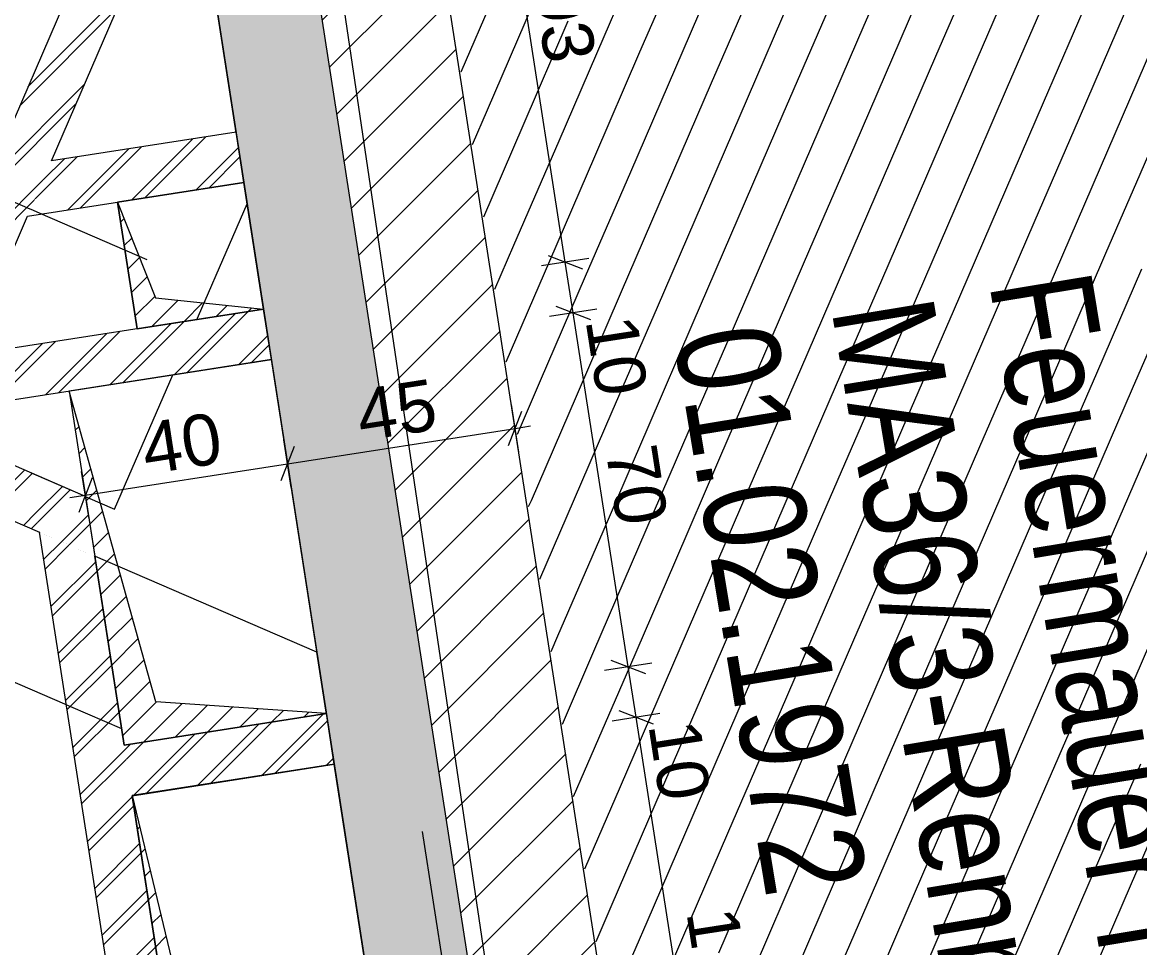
# Model space of a CAD drawing. Header units: millimetres. Extents: x 12535370 to 12566104, y 356204400 to 356234587.
# Drawn here: x 12555076 to 12557259, y 356216427 to 356218235 of the extents above; entities that cross this region are included whole.
import ezdxf
from ezdxf.enums import TextEntityAlignment as Align

# ---------------------------------------------------------------- set-up
doc = ezdxf.new("R2010")
doc.units = ezdxf.units.MM
doc.header["$MEASUREMENT"] = 0
doc.set_wipeout_variables(frame=1)
doc.linetypes.add('Dot & Dashed', pattern=[6702.78, 3527.78, -1763.89, 0, -1411.11])
doc.linetypes.add('Wipeout_Contour', pattern=[1000, 0, -1000])
for name, color, linetype in [('New_010 Aussenwände', 7, 'Continuous'), ('New_035 Decken', 7, 'Continuous'), ('New_080 Raumdefinitionen', 7, 'Continuous'), ('New_110 Bemassungen Ausführung', 7, 'Continuous'), ('New_290 Raster _ Achsen', 7, 'Continuous')]:
    doc.layers.add(name, color=color, linetype=linetype)
for name, color, linetype, lineweight in [('New_010 Aussenwände_Pen_No__1', 7, 'Continuous', 13), ('New_035 Decken_Pen_No__1', 7, 'Continuous', 13), ('New_110 Bemassungen Ausführung_Pen_No__1', 7, 'Continuous', 13), ('New_255 Plangrafiken_Pen_No__1', 7, 'Continuous', 13), ('New_255 Plangrafiken_Pen_No__21', 1, 'Continuous', 13), ('New_255 Plangrafiken_Pen_No__39', 8, 'Continuous', 13), ('New_290 Raster _ Achsen_Pen_No__108', 7, 'Continuous', 13), ('New_HKLS1_Pen_No__1', 7, 'Continuous', 13), ('New_HKLS1_Pen_No__21', 1, 'Continuous', 13), ('New_HKLS1_Pen_No__39', 8, 'Continuous', 13)]:
    doc.layers.add(name, color=color, linetype=linetype, lineweight=lineweight)
doc.layers.add('New_HKLS1_Pen_No__65', color=20, linetype='Continuous', lineweight=13, true_color=0xfa2d16)
doc.styles.add('GENERATED_STYLE_1', font='arial.ttf')
doc.styles.add('GENERATED_STYLE_2', font='arial.ttf', dxfattribs={"width": 0.8})
doc.dimstyles.new('GENERATED_STYLE__1', dxfattribs={"dimtxt": 125, "dimasz": 47.5, "dimexe": 0.18, "dimexo": 2, "dimgap": 0, "dimtad": 1, "dimlfac": 0.001, "dimzin": 0, "dimdsep": 46, "dimtxsty": 'GENERATED_STYLE_1', "dimblk": 'ARROWHEAD_2', "dimblk1": 'ARROWHEAD_2', "dimblk2": 'ARROWHEAD_2', "dimcen": 0.09, "dimclrd": 7, "dimclre": 7, "dimclrt": 7, "dimadec": 0, "dimazin": 0, "dimtfac": 1, "dimtdec": 4, "dimtmove": 0, "dimatfit": 3, "dimfxl": 1, "dimtolj": 1, "dimtzin": 0, "dimarcsym": 0})
doc.dimstyles.new('GENERATED_STYLE__2', dxfattribs={"dimtxt": 100, "dimasz": 47.5, "dimexe": 0.18, "dimexo": 2, "dimgap": 0, "dimtad": 1, "dimlfac": 0.001, "dimzin": 0, "dimdsep": 46, "dimtxsty": 'GENERATED_STYLE_1', "dimblk": 'ARROWHEAD_2', "dimblk1": 'ARROWHEAD_2', "dimblk2": 'ARROWHEAD_2', "dimcen": 0.09, "dimclrd": 7, "dimclre": 7, "dimclrt": 7, "dimadec": 0, "dimazin": 0, "dimtfac": 1, "dimtdec": 4, "dimtmove": 0, "dimatfit": 3, "dimfxl": 1, "dimtolj": 1, "dimtzin": 0, "dimarcsym": 0})
pattern_1 = [(45, (12240439.157, 356160438.356), (-26.5165043, 26.5165043), [])]
pattern_2 = [(45, (12240439.16, 356160438.356), (-53.033009, 53.033009), []), (45, (12240428.55, 356160448.96), (-53.033009, 53.033009), [])]

# ---------------------------------------------------------------- blocks, each defined once
blk = doc.blocks.new('*X25', base_point=(12240439.2, 356160438.4))
at = {"layer": 'New_255 Plangrafiken_Pen_No__39', "color": 8, "linetype": 'Continuous', "lineweight": 13}
for p, q in [((12556808.6, 356218432.8), (12556720.5, 356218228.9)), ((12556808.6, 356218432.8), (12556720.5, 356218228.9)), ((12556300.1, 356218410.5), (12556212.1, 356218206.6)), ((12556300.1, 356218410.5), (12556212.1, 356218206.6)), ((12556878.6, 356218402.6), (12556790.5, 356218198.7)), ((12556878.6, 356218402.6), (12556790.5, 356218198.7)), ((12556370.2, 356218380.2), (12556282.1, 356218176.3)), ((12556370.2, 356218380.2), (12556282.1, 356218176.3)), ((12556948.7, 356218372.3), (12556860.6, 356218168.4)), ((12556948.7, 356218372.3), (12556860.6, 356218168.4)), ((12556440.2, 356218350), (12556352.2, 356218146.1)), ((12556440.2, 356218350), (12556352.2, 356218146.1)), ((12557018.7, 356218342.1), (12556930.6, 356218138.1)), ((12557018.7, 356218342.1), (12556930.6, 356218138.1)), ((12556510.3, 356218319.7), (12556422.2, 356218115.8)), ((12556510.3, 356218319.7), (12556422.2, 356218115.8)), ((12557088.8, 356218311.8), (12557000.7, 356218107.9)), ((12557088.8, 356218311.8), (12557000.7, 356218107.9)), ((12556001.9, 356218297.4), (12555932.7, 356218137.3)), ((12556001.9, 356218297.4), (12555932.7, 356218137.3)), ((12556580.4, 356218289.5), (12556492.3, 356218085.5)), ((12556580.4, 356218289.5), (12556492.3, 356218085.5)), ((12556071.9, 356218267.1), (12555983.9, 356218063.2)), ((12556071.9, 356218267.1), (12555983.9, 356218063.2)), ((12557158.8, 356218281.5), (12557070.7, 356218077.6)), ((12557158.8, 356218281.5), (12557070.7, 356218077.6)), ((12556650.4, 356218259.2), (12556562.3, 356218055.3)), ((12556650.4, 356218259.2), (12556562.3, 356218055.3)), ((12557228.9, 356218251.3), (12557140.8, 356218047.4)), ((12557228.9, 356218251.3), (12557140.8, 356218047.4)), ((12556142, 356218236.9), (12556053.9, 356218032.9)), ((12556142, 356218236.9), (12556053.9, 356218032.9)), ((12556720.5, 356218228.9), (12556632.4, 356218025)), ((12556720.5, 356218228.9), (12556632.4, 356218025)), ((12557298.9, 356218221), (12557210.8, 356218017.1)), ((12557298.9, 356218221), (12557210.8, 356218017.1)), ((12556212.1, 356218206.6), (12556124, 356218002.7)), ((12556212.1, 356218206.6), (12556124, 356218002.7)), ((12556790.5, 356218198.7), (12556702.4, 356217994.8)), ((12556790.5, 356218198.7), (12556702.4, 356217994.8)), ((12556282.1, 356218176.3), (12556194, 356217972.4)), ((12556282.1, 356218176.3), (12556194, 356217972.4)), ((12556860.6, 356218168.4), (12556772.5, 356217964.5)), ((12556860.6, 356218168.4), (12556772.5, 356217964.5)), ((12556352.2, 356218146.1), (12556264.1, 356217942.2)), ((12556352.2, 356218146.1), (12556264.1, 356217942.2)), ((12556930.6, 356218138.1), (12556842.5, 356217934.2)), ((12556930.6, 356218138.1), (12556842.5, 356217934.2)), ((12556422.2, 356218115.8), (12556334.1, 356217911.9)), ((12556422.2, 356218115.8), (12556334.1, 356217911.9)), ((12557000.7, 356218107.9), (12556912.6, 356217904)), ((12557000.7, 356218107.9), (12556912.6, 356217904)), ((12556492.3, 356218085.5), (12556404.2, 356217881.6)), ((12556492.3, 356218085.5), (12556404.2, 356217881.6)), ((12557070.7, 356218077.6), (12556982.7, 356217873.7)), ((12557070.7, 356218077.6), (12556982.7, 356217873.7)), ((12555983.9, 356218063.2), (12555954.7, 356217995.8)), ((12555983.9, 356218063.2), (12555954.7, 356217995.8)), ((12556562.3, 356218055.3), (12556474.2, 356217851.4)), ((12556562.3, 356218055.3), (12556474.2, 356217851.4)), ((12557140.8, 356218047.4), (12557052.7, 356217843.4)), ((12557140.8, 356218047.4), (12557052.7, 356217843.4)), ((12556053.9, 356218032.9), (12555976.7, 356217854.2)), ((12556053.9, 356218032.9), (12555976.7, 356217854.2)), ((12556632.4, 356218025), (12556544.3, 356217821.1)), ((12556632.4, 356218025), (12556544.3, 356217821.1)), ((12556124, 356218002.7), (12556035.9, 356217798.8)), ((12556124, 356218002.7), (12556035.9, 356217798.8)), ((12557210.8, 356218017.1), (12557122.8, 356217813.2)), ((12557210.8, 356218017.1), (12557122.8, 356217813.2)), ((12556702.4, 356217994.8), (12556614.3, 356217790.8)), ((12556702.4, 356217994.8), (12556614.3, 356217790.8)), ((12557280.9, 356217986.8), (12557192.8, 356217782.9)), ((12557280.9, 356217986.8), (12557192.8, 356217782.9)), ((12556194, 356217972.4), (12556105.9, 356217768.5)), ((12556194, 356217972.4), (12556105.9, 356217768.5)), ((12556772.5, 356217964.5), (12556684.4, 356217760.6)), ((12556772.5, 356217964.5), (12556684.4, 356217760.6)), ((12556264.1, 356217942.2), (12556176, 356217738.2)), ((12556264.1, 356217942.2), (12556176, 356217738.2)), ((12556842.5, 356217934.2), (12556754.5, 356217730.3)), ((12556842.5, 356217934.2), (12556754.5, 356217730.3)), ((12556334.1, 356217911.9), (12556246, 356217708)), ((12556334.1, 356217911.9), (12556246, 356217708)), ((12556912.6, 356217904), (12556824.5, 356217700.1)), ((12556912.6, 356217904), (12556824.5, 356217700.1)), ((12556404.2, 356217881.6), (12556316.1, 356217677.7)), ((12556404.2, 356217881.6), (12556316.1, 356217677.7)), ((12556982.7, 356217873.7), (12556894.6, 356217669.8)), ((12556982.7, 356217873.7), (12556894.6, 356217669.8)), ((12556474.2, 356217851.4), (12556386.2, 356217647.5)), ((12556474.2, 356217851.4), (12556386.2, 356217647.5)), ((12557052.7, 356217843.4), (12556964.6, 356217639.5)), ((12557052.7, 356217843.4), (12556964.6, 356217639.5)), ((12556544.3, 356217821.1), (12556456.2, 356217617.2)), ((12556544.3, 356217821.1), (12556456.2, 356217617.2)), ((12557122.8, 356217813.2), (12557034.7, 356217609.3)), ((12557122.8, 356217813.2), (12557034.7, 356217609.3)), ((12556035.9, 356217798.8), (12555998.7, 356217712.6)), ((12556035.9, 356217798.8), (12555998.7, 356217712.6)), ((12556614.3, 356217790.8), (12556526.3, 356217586.9)), ((12556614.3, 356217790.8), (12556526.3, 356217586.9)), ((12556105.9, 356217768.5), (12556020.6, 356217571.1)), ((12556105.9, 356217768.5), (12556020.6, 356217571.1)), ((12557192.8, 356217782.9), (12557104.7, 356217579)), ((12557192.8, 356217782.9), (12557104.7, 356217579)), ((12556684.4, 356217760.6), (12556596.3, 356217556.7)), ((12556684.4, 356217760.6), (12556596.3, 356217556.7)), ((12557262.9, 356217752.7), (12557174.8, 356217548.7)), ((12557262.9, 356217752.7), (12557174.8, 356217548.7)), ((12556176, 356217738.2), (12556087.9, 356217534.3)), ((12556176, 356217738.2), (12556087.9, 356217534.3)), ((12556754.5, 356217730.3), (12556666.4, 356217526.4)), ((12556754.5, 356217730.3), (12556666.4, 356217526.4)), ((12557332.9, 356217722.4), (12557244.8, 356217518.5)), ((12557332.9, 356217722.4), (12557244.8, 356217518.5)), ((12556246, 356217708), (12556158, 356217504.1)), ((12556246, 356217708), (12556158, 356217504.1)), ((12556824.5, 356217700.1), (12556736.4, 356217496.1)), ((12556824.5, 356217700.1), (12556736.4, 356217496.1)), ((12556316.1, 356217677.7), (12556228, 356217473.8)), ((12556316.1, 356217677.7), (12556228, 356217473.8)), ((12556894.6, 356217669.8), (12556806.5, 356217465.9)), ((12556894.6, 356217669.8), (12556806.5, 356217465.9)), ((12556386.2, 356217647.5), (12556298.1, 356217443.5)), ((12556386.2, 356217647.5), (12556298.1, 356217443.5)), ((12556964.6, 356217639.5), (12556876.5, 356217435.6)), ((12556964.6, 356217639.5), (12556876.5, 356217435.6)), ((12556456.2, 356217617.2), (12556368.1, 356217413.3)), ((12556456.2, 356217617.2), (12556368.1, 356217413.3)), ((12557034.7, 356217609.3), (12556946.6, 356217405.4)), ((12557034.7, 356217609.3), (12556946.6, 356217405.4)), ((12556526.3, 356217586.9), (12556438.2, 356217383)), ((12556526.3, 356217586.9), (12556438.2, 356217383)), ((12557104.7, 356217579), (12557016.6, 356217375.1)), ((12557104.7, 356217579), (12557016.6, 356217375.1)), ((12556596.3, 356217556.7), (12556508.2, 356217352.8)), ((12556596.3, 356217556.7), (12556508.2, 356217352.8)), ((12557174.8, 356217548.7), (12557086.7, 356217344.8)), ((12557174.8, 356217548.7), (12557086.7, 356217344.8)), ((12556087.9, 356217534.3), (12556042.6, 356217429.5)), ((12556087.9, 356217534.3), (12556042.6, 356217429.5)), ((12556666.4, 356217526.4), (12556578.3, 356217322.5)), ((12556666.4, 356217526.4), (12556578.3, 356217322.5)), ((12556158, 356217504.1), (12556069.9, 356217300.2)), ((12556158, 356217504.1), (12556069.9, 356217300.2)), ((12557244.8, 356217518.5), (12557156.8, 356217314.6)), ((12557244.8, 356217518.5), (12557156.8, 356217314.6)), ((12556736.4, 356217496.1), (12556648.3, 356217292.2)), ((12556736.4, 356217496.1), (12556648.3, 356217292.2)), ((12557314.9, 356217488.2), (12557226.8, 356217284.3)), ((12557314.9, 356217488.2), (12557226.8, 356217284.3)), ((12556228, 356217473.8), (12556139.9, 356217269.9)), ((12556228, 356217473.8), (12556139.9, 356217269.9)), ((12556806.5, 356217465.9), (12556718.4, 356217262)), ((12556806.5, 356217465.9), (12556718.4, 356217262)), ((12556298.1, 356217443.5), (12556210, 356217239.6)), ((12556298.1, 356217443.5), (12556210, 356217239.6)), ((12556876.5, 356217435.6), (12556788.4, 356217231.7)), ((12556876.5, 356217435.6), (12556788.4, 356217231.7)), ((12556368.1, 356217413.3), (12556280, 356217209.4)), ((12556368.1, 356217413.3), (12556280, 356217209.4)), ((12556946.6, 356217405.4), (12556858.5, 356217201.4)), ((12556946.6, 356217405.4), (12556858.5, 356217201.4)), ((12556438.2, 356217383), (12556350.1, 356217179.1)), ((12556438.2, 356217383), (12556350.1, 356217179.1)), ((12557016.6, 356217375.1), (12556928.6, 356217171.2)), ((12557016.6, 356217375.1), (12556928.6, 356217171.2)), ((12556508.2, 356217352.8), (12556420.1, 356217148.8)), ((12556508.2, 356217352.8), (12556420.1, 356217148.8)), ((12557086.7, 356217344.8), (12556998.6, 356217140.9)), ((12557086.7, 356217344.8), (12556998.6, 356217140.9)), ((12556578.3, 356217322.5), (12556490.2, 356217118.6)), ((12556578.3, 356217322.5), (12556490.2, 356217118.6)), ((12557156.8, 356217314.6), (12557068.7, 356217110.7)), ((12557156.8, 356217314.6), (12557068.7, 356217110.7)), ((12556069.9, 356217300.2), (12556064.6, 356217287.9)), ((12556069.9, 356217300.2), (12556064.6, 356217287.9)), ((12556648.3, 356217292.2), (12556560.3, 356217088.3)), ((12556648.3, 356217292.2), (12556560.3, 356217088.3)), ((12557226.8, 356217284.3), (12557138.7, 356217080.4)), ((12557226.8, 356217284.3), (12557138.7, 356217080.4)), ((12556139.9, 356217269.9), (12556086.6, 356217146.4)), ((12556139.9, 356217269.9), (12556086.6, 356217146.4)), ((12556718.4, 356217262), (12556630.3, 356217058.1)), ((12556718.4, 356217262), (12556630.3, 356217058.1)), ((12556210, 356217239.6), (12556121.9, 356217035.7)), ((12556210, 356217239.6), (12556121.9, 356217035.7)), ((12557296.9, 356217254), (12557208.8, 356217050.1)), ((12557296.9, 356217254), (12557208.8, 356217050.1)), ((12556788.4, 356217231.7), (12556700.4, 356217027.8)), ((12556788.4, 356217231.7), (12556700.4, 356217027.8)), ((12556280, 356217209.4), (12556191.9, 356217005.5)), ((12556280, 356217209.4), (12556191.9, 356217005.5)), ((12556858.5, 356217201.4), (12556770.4, 356216997.5)), ((12556858.5, 356217201.4), (12556770.4, 356216997.5)), ((12556350.1, 356217179.1), (12556262, 356216975.2)), ((12556350.1, 356217179.1), (12556262, 356216975.2)), ((12556928.6, 356217171.2), (12556840.5, 356216967.3)), ((12556928.6, 356217171.2), (12556840.5, 356216967.3)), ((12556420.1, 356217148.8), (12556332.1, 356216944.9)), ((12556420.1, 356217148.8), (12556332.1, 356216944.9)), ((12556998.6, 356217140.9), (12556910.5, 356216937)), ((12556998.6, 356217140.9), (12556910.5, 356216937)), ((12556490.2, 356217118.6), (12556402.1, 356216914.7)), ((12556490.2, 356217118.6), (12556402.1, 356216914.7)), ((12557068.7, 356217110.7), (12556980.6, 356216906.7)), ((12557068.7, 356217110.7), (12556980.6, 356216906.7)), ((12556560.3, 356217088.3), (12556472.2, 356216884.4)), ((12556560.3, 356217088.3), (12556472.2, 356216884.4)), ((12557138.7, 356217080.4), (12557050.6, 356216876.5)), ((12557138.7, 356217080.4), (12557050.6, 356216876.5)), ((12556630.3, 356217058.1), (12556542.2, 356216854.2)), ((12556630.3, 356217058.1), (12556542.2, 356216854.2)), ((12557208.8, 356217050.1), (12557120.7, 356216846.2)), ((12557208.8, 356217050.1), (12557120.7, 356216846.2)), ((12556121.9, 356217035.7), (12556108.5, 356217004.8)), ((12556121.9, 356217035.7), (12556108.5, 356217004.8)), ((12556700.4, 356217027.8), (12556612.3, 356216823.9)), ((12556700.4, 356217027.8), (12556612.3, 356216823.9)), ((12557278.8, 356217019.9), (12557190.7, 356216816)), ((12557278.8, 356217019.9), (12557190.7, 356216816)), ((12556191.9, 356217005.5), (12556130.5, 356216863.2)), ((12556191.9, 356217005.5), (12556130.5, 356216863.2)), ((12556770.4, 356216997.5), (12556682.3, 356216793.6)), ((12556770.4, 356216997.5), (12556682.3, 356216793.6)), ((12556262, 356216975.2), (12556173.9, 356216771.3)), ((12556262, 356216975.2), (12556173.9, 356216771.3)), ((12556840.5, 356216967.3), (12556752.4, 356216763.4)), ((12556840.5, 356216967.3), (12556752.4, 356216763.4)), ((12556332.1, 356216944.9), (12556244, 356216741)), ((12556332.1, 356216944.9), (12556244, 356216741)), ((12556910.5, 356216937), (12556822.4, 356216733.1)), ((12556910.5, 356216937), (12556822.4, 356216733.1)), ((12556402.1, 356216914.7), (12556314, 356216710.8)), ((12556402.1, 356216914.7), (12556314, 356216710.8)), ((12556980.6, 356216906.7), (12556892.5, 356216702.8)), ((12556980.6, 356216906.7), (12556892.5, 356216702.8)), ((12556472.2, 356216884.4), (12556384.1, 356216680.5)), ((12556472.2, 356216884.4), (12556384.1, 356216680.5)), ((12557050.6, 356216876.5), (12556962.5, 356216672.6)), ((12557050.6, 356216876.5), (12556962.5, 356216672.6)), ((12556542.2, 356216854.2), (12556454.1, 356216650.2)), ((12556542.2, 356216854.2), (12556454.1, 356216650.2)), ((12557120.7, 356216846.2), (12557032.6, 356216642.3)), ((12557120.7, 356216846.2), (12557032.6, 356216642.3)), ((12556612.3, 356216823.9), (12556524.2, 356216620)), ((12556612.3, 356216823.9), (12556524.2, 356216620)), ((12557190.7, 356216816), (12557102.7, 356216612.1)), ((12557190.7, 356216816), (12557102.7, 356216612.1)), ((12556682.3, 356216793.6), (12556594.2, 356216589.7)), ((12556682.3, 356216793.6), (12556594.2, 356216589.7)), ((12557260.8, 356216785.7), (12557172.7, 356216581.8)), ((12557260.8, 356216785.7), (12557172.7, 356216581.8)), ((12556173.9, 356216771.3), (12556152.5, 356216721.7)), ((12556173.9, 356216771.3), (12556152.5, 356216721.7)), ((12556752.4, 356216763.4), (12556664.3, 356216559.5)), ((12556752.4, 356216763.4), (12556664.3, 356216559.5)), ((12556244, 356216741), (12556174.5, 356216580.1)), ((12556244, 356216741), (12556174.5, 356216580.1)), ((12557330.9, 356216755.4), (12557242.8, 356216551.5)), ((12557330.9, 356216755.4), (12557242.8, 356216551.5)), ((12556822.4, 356216733.1), (12556734.4, 356216529.2)), ((12556822.4, 356216733.1), (12556734.4, 356216529.2)), ((12556314, 356216710.8), (12556225.9, 356216506.9)), ((12556314, 356216710.8), (12556225.9, 356216506.9)), ((12556892.5, 356216702.8), (12556804.4, 356216498.9)), ((12556892.5, 356216702.8), (12556804.4, 356216498.9)), ((12556384.1, 356216680.5), (12556296, 356216476.6)), ((12556384.1, 356216680.5), (12556296, 356216476.6)), ((12556962.5, 356216672.6), (12556874.5, 356216468.7)), ((12556962.5, 356216672.6), (12556874.5, 356216468.7)), ((12556454.1, 356216650.2), (12556366, 356216446.3)), ((12556454.1, 356216650.2), (12556366, 356216446.3)), ((12557032.6, 356216642.3), (12556944.5, 356216438.4)), ((12557032.6, 356216642.3), (12556944.5, 356216438.4)), ((12556524.2, 356216620), (12556436.1, 356216416.1)), ((12556524.2, 356216620), (12556436.1, 356216416.1)), ((12557102.7, 356216612.1), (12557014.6, 356216408.1)), ((12557102.7, 356216612.1), (12557014.6, 356216408.1)), ((12556594.2, 356216589.7), (12556506.2, 356216385.8)), ((12556594.2, 356216589.7), (12556506.2, 356216385.8)), ((12557172.7, 356216581.8), (12557084.6, 356216377.9)), ((12557172.7, 356216581.8), (12557084.6, 356216377.9)), ((12556664.3, 356216559.5), (12556576.2, 356216355.5)), ((12556664.3, 356216559.5), (12556576.2, 356216355.5)), ((12557242.8, 356216551.5), (12557154.7, 356216347.6)), ((12557242.8, 356216551.5), (12557154.7, 356216347.6)), ((12556734.4, 356216529.2), (12556646.3, 356216325.3)), ((12556734.4, 356216529.2), (12556646.3, 356216325.3)), ((12556225.9, 356216506.9), (12556196.4, 356216438.5)), ((12556225.9, 356216506.9), (12556196.4, 356216438.5)), ((12556804.4, 356216498.9), (12556716.3, 356216295)), ((12556804.4, 356216498.9), (12556716.3, 356216295)), ((12556296, 356216476.6), (12556218.4, 356216297)), ((12556296, 356216476.6), (12556218.4, 356216297)), ((12556874.5, 356216468.7), (12556786.4, 356216264.8)), ((12556874.5, 356216468.7), (12556786.4, 356216264.8)), ((12556366, 356216446.3), (12556278, 356216242.4)), ((12556366, 356216446.3), (12556278, 356216242.4)), ((12556944.5, 356216438.4), (12556856.4, 356216234.5)), ((12556944.5, 356216438.4), (12556856.4, 356216234.5))]:
    blk.add_line(p, q, dxfattribs=at)
blk = doc.blocks.new('Fill_1', base_point=(12240439.2, 356160438.4))
at = {"layer": 'New_255 Plangrafiken_Pen_No__39', "color": 8, "linetype": 'Continuous', "lineweight": 13}
blk.add_blockref('*X25', (12240439.2, 356160438.4), dxfattribs=at)
blk = doc.blocks.new('Slab_1', base_point=(12542929.6, 356223038.7))
at = {"layer": 'New_035 Decken_Pen_No__1', "color": 7, "linetype": 'Continuous', "lineweight": 13, "flags": 128}
blk.add_lwpolyline([(12542929.6, 356223038.7), (12541729.5, 356220008.9), (12541917.5, 356219927.7), (12542850.3, 356219524.7), (12542740.1, 356219269.6), (12544695.9, 356218424.8), (12545797.5, 356217948.9), (12545847.8, 356218065.4), (12551728.4, 356215525.1), (12551105.2, 356214084.1), (12556682.6, 356211670.4), (12554963.4, 356223256.1), (12548042.8, 356226245.7), (12550247.8, 356231673.5), (12547059.2, 356232382), (12544971.2, 356227583.3), (12544785.9, 356227658.6), (12543689.8, 356224972.6)], close=True, dxfattribs=at)
blk = doc.blocks.new('Wall_20', base_point=(12552575.5, 356218332.9))
at = {"color": 254, "linetype": 'Wipeout_Contour', "lineweight": 0, "ltscale": 1069315309.002728}
blk.add_wipeout([(12555108.9, 356217238.5), (12555217.4, 356217191.7), (12555199.2, 356217308.4)], dxfattribs=at).dxf.layer = 'New_010 Aussenwände'
at = {"layer": 'New_010 Aussenwände', "linetype": 'Continuous', "lineweight": 0, "true_color": 0x000000}
h = blk.add_hatch(dxfattribs=at)
h.set_pattern_fill('INSULATION', color=18, style=0, pattern_type=2)
h.set_pattern_definition(pattern_2)
h.paths.add_polyline_path([(12555108.9, 356217238.5), (12555217.4, 356217191.7), (12555199.2, 356217308.4)])
at = {"color": 254, "linetype": 'Wipeout_Contour', "lineweight": 0, "ltscale": 1425754948.148317}
blk.add_wipeout([(12555090.8, 356217355.3), (12553845.3, 356217893.3), (12553805.6, 356217801.5), (12555108.9, 356217238.5)], dxfattribs=at).dxf.layer = 'New_010 Aussenwände'
at = {"layer": 'New_010 Aussenwände', "linetype": 'Continuous', "lineweight": 0, "true_color": 0x000000}
h = blk.add_hatch(dxfattribs=at)
h.set_pattern_fill('INSULATION', color=18, style=0, pattern_type=2)
h.set_pattern_definition(pattern_2)
h.paths.add_polyline_path([(12555090.8, 356217355.3), (12553845.3, 356217893.3), (12553805.6, 356217801.5), (12555108.9, 356217238.5)])
at = {"color": 254, "linetype": 'Wipeout_Contour', "lineweight": 0, "ltscale": 1069315468.29406}
blk.add_wipeout([(12555090.8, 356217355.3), (12555108.9, 356217238.5), (12555199.2, 356217308.4)], dxfattribs=at).dxf.layer = 'New_010 Aussenwände'
at = {"layer": 'New_010 Aussenwände', "linetype": 'Continuous', "lineweight": 0, "true_color": 0x000000}
h = blk.add_hatch(dxfattribs=at)
h.set_pattern_fill('INSULATION', color=18, style=0, pattern_type=2)
h.set_pattern_definition(pattern_2)
h.paths.add_polyline_path([(12555090.8, 356217355.3), (12555108.9, 356217238.5), (12555199.2, 356217308.4)])
at = {"layer": 'New_010 Aussenwände_Pen_No__1', "color": 7, "linetype": 'Continuous', "lineweight": 13, "flags": 128}
for points in [[(12553805.6, 356217801.5), (12555108.9, 356217238.5)], [(12555199.2, 356217308.4), (12554904.5, 356217435.8)], [(12555199.2, 356217308.4), (12555217.4, 356217191.7)]]:
    blk.add_lwpolyline(points, dxfattribs=at)
blk = doc.blocks.new('Wall_25', base_point=(12557344.9, 356206105.5))
at = {"layer": 'New_010 Aussenwände', "linetype": 'Continuous', "lineweight": 0, "true_color": 0x000000}
h = blk.add_hatch(dxfattribs=at)
h.set_pattern_fill('BETON_BEWEHRT_SN46', color=18, style=0, pattern_type=2)
h.set_pattern_definition([(45, (12240439.16, 356160438.36), (-70.710678, 70.710678), [30, -20]), (45, (12240403.8, 356160473.71), (-70.710678, 70.710678), [100, 0])])
h.paths.add_polyline_path([(12555350.2, 356218942.1), (12557257.8, 356206666), (12557513.5, 356206323.1), (12555567.2, 356218848.3)])
h = blk.add_hatch(dxfattribs=at)
h.set_pattern_fill('BACKSTEIN', color=18, style=0, pattern_type=2)
h.set_pattern_definition([(45, (12240439.16, 356160438.356), (-53.033009, 53.033009), [])])
h.paths.add_polyline_path([(12555567.2, 356218848.3), (12557513.5, 356206323.1), (12557833, 356205894.6), (12555838.4, 356218731.2)])
at = {"layer": 'New_010 Aussenwände_Pen_No__1', "color": 7, "linetype": 'Continuous', "lineweight": 13}
blk.add_line((12557513.5, 356206323.1), (12555567.2, 356218848.3), dxfattribs=at)
at = {"layer": 'New_010 Aussenwände_Pen_No__1', "color": 7, "linetype": 'Continuous', "lineweight": 13, "flags": 128}
for points in [[(12555350.2, 356218942.1), (12557257.8, 356206666)], [(12557833, 356205894.6), (12555838.4, 356218731.2)]]:
    blk.add_lwpolyline(points, dxfattribs=at)
blk = doc.blocks.new('Wall_77', base_point=(12555466.7, 356215587.5))
at = {"color": 254, "linetype": 'Wipeout_Contour', "lineweight": 0, "ltscale": 1425750368.731763}
blk.add_wipeout([(12555108.9, 356217238.5), (12555367.9, 356215572.1), (12555466.7, 356215587.5), (12555217.4, 356217191.7)], dxfattribs=at).dxf.layer = 'New_010 Aussenwände'
at = {"layer": 'New_010 Aussenwände', "linetype": 'Continuous', "lineweight": 0, "true_color": 0x000000}
h = blk.add_hatch(dxfattribs=at)
h.set_pattern_fill('INSULATION', color=18, style=0, pattern_type=2)
h.set_pattern_definition(pattern_2)
h.paths.add_polyline_path([(12555108.9, 356217238.5), (12555367.9, 356215572.1), (12555466.7, 356215587.5), (12555217.4, 356217191.7)])
at = {"layer": 'New_010 Aussenwände_Pen_No__1', "color": 7, "linetype": 'Continuous', "lineweight": 13, "flags": 128}
for points in [[(12555108.9, 356217238.5), (12555367.9, 356215572.1)], [(12555274.7, 356216822.7), (12555217.4, 356217191.7)], [(12555451.3, 356215686.3), (12555290.1, 356216723.8)], [(12555466.7, 356215587.5), (12555367.9, 356215572.1)]]:
    blk.add_lwpolyline(points, dxfattribs=at)
blk = doc.blocks.new('Wall_78', base_point=(12555404.4, 356218593.1))
at = {"color": 254, "linetype": 'Wipeout_Contour', "lineweight": 0, "ltscale": 1425757034.20596}
blk.add_wipeout([(12555375.6, 356218778.6), (12554812.7, 356217475.4), (12554904.5, 356217435.8), (12555404.4, 356218593.1)], dxfattribs=at).dxf.layer = 'New_010 Aussenwände'
at = {"layer": 'New_010 Aussenwände', "linetype": 'Continuous', "lineweight": 0, "true_color": 0x000000}
h = blk.add_hatch(dxfattribs=at)
h.set_pattern_fill('INSULATION', color=18, style=0, pattern_type=2)
h.set_pattern_definition(pattern_2)
h.paths.add_polyline_path([(12555375.6, 356218778.6), (12554812.7, 356217475.4), (12554904.5, 356217435.8), (12555404.4, 356218593.1)])
at = {"layer": 'New_010 Aussenwände_Pen_No__1', "color": 7, "linetype": 'Continuous', "lineweight": 13, "flags": 128}
for points in [[(12555375.6, 356218778.6), (12554812.7, 356217475.4)], [(12555375.6, 356218778.6), (12555404.4, 356218593.1)], [(12555132.8, 356217964.4), (12555404.4, 356218593.1)], [(12554968.8, 356217584.7), (12555086, 356217855.9)], [(12554904.5, 356217435.8), (12554921.9, 356217476.2)]]:
    blk.add_lwpolyline(points, dxfattribs=at)
blk = doc.blocks.new('Wall_83', base_point=(12555274.7, 356216822.7))
at = {"color": 254, "linetype": 'Wipeout_Contour', "lineweight": 0, "ltscale": 1425752020.523117}
blk.add_wipeout([(12555290.1, 356216723.8), (12555685.3, 356216785.3), (12555670, 356216884.1), (12555274.7, 356216822.7)], dxfattribs=at).dxf.layer = 'New_010 Aussenwände'
at = {"layer": 'New_010 Aussenwände', "linetype": 'Continuous', "lineweight": 0, "true_color": 0x000000}
h = blk.add_hatch(dxfattribs=at)
h.set_pattern_fill('INSULATION', color=18, style=0, pattern_type=2)
h.set_pattern_definition(pattern_2)
h.paths.add_polyline_path([(12555290.1, 356216723.8), (12555685.3, 356216785.3), (12555670, 356216884.1), (12555274.7, 356216822.7)])
at = {"layer": 'New_010 Aussenwände_Pen_No__1', "color": 7, "linetype": 'Continuous', "lineweight": 13, "flags": 128}
for points in [[(12555670, 356216884.1), (12555274.7, 356216822.7)], [(12555685.3, 356216785.3), (12555670, 356216884.1)], [(12555290.1, 356216723.8), (12555685.3, 356216785.3)]]:
    blk.add_lwpolyline(points, dxfattribs=at)
blk = doc.blocks.new('Wall_89', base_point=(12554968.8, 356217584.7))
at = {"color": 254, "linetype": 'Wipeout_Contour', "lineweight": 0, "ltscale": 1425755081.735464}
blk.add_wipeout([(12554921.9, 356217476.2), (12555562.5, 356217575.8), (12555547.1, 356217674.6), (12554968.8, 356217584.7)], dxfattribs=at).dxf.layer = 'New_010 Aussenwände'
at = {"layer": 'New_010 Aussenwände', "linetype": 'Continuous', "lineweight": 0, "true_color": 0x000000}
h = blk.add_hatch(dxfattribs=at)
h.set_pattern_fill('INSULATION', color=18, style=0, pattern_type=2)
h.set_pattern_definition(pattern_2)
h.paths.add_polyline_path([(12554921.9, 356217476.2), (12555562.5, 356217575.8), (12555547.1, 356217674.6), (12554968.8, 356217584.7)])
at = {"layer": 'New_010 Aussenwände_Pen_No__1', "color": 7, "linetype": 'Continuous', "lineweight": 13, "flags": 128}
for points in [[(12555547.1, 356217674.6), (12554968.8, 356217584.7)], [(12555562.5, 356217575.8), (12555547.1, 356217674.6)], [(12554921.9, 356217476.2), (12555562.5, 356217575.8)]]:
    blk.add_lwpolyline(points, dxfattribs=at)
blk = doc.blocks.new('Wall_90', base_point=(12555132.8, 356217964.4))
at = {"color": 254, "linetype": 'Wipeout_Contour', "lineweight": 0, "ltscale": 1425756539.68682}
blk.add_wipeout([(12555086, 356217855.9), (12555508.8, 356217921.6), (12555493.4, 356218020.4), (12555132.8, 356217964.4)], dxfattribs=at).dxf.layer = 'New_010 Aussenwände'
at = {"layer": 'New_010 Aussenwände', "linetype": 'Continuous', "lineweight": 0, "true_color": 0x000000}
h = blk.add_hatch(dxfattribs=at)
h.set_pattern_fill('INSULATION', color=18, style=0, pattern_type=2)
h.set_pattern_definition(pattern_2)
h.paths.add_polyline_path([(12555086, 356217855.9), (12555508.8, 356217921.6), (12555493.4, 356218020.4), (12555132.8, 356217964.4)])
at = {"layer": 'New_010 Aussenwände_Pen_No__1', "color": 7, "linetype": 'Continuous', "lineweight": 13, "flags": 128}
for points in [[(12555493.4, 356218020.4), (12555132.8, 356217964.4)], [(12555508.8, 356217921.6), (12555493.4, 356218020.4)], [(12555086, 356217855.9), (12555508.8, 356217921.6)]]:
    blk.add_lwpolyline(points, dxfattribs=at)
blk = doc.blocks.new('Standard grid marker[64]', base_point=(12557581.8, 356205556.1))
at = {"layer": 'New_290 Raster _ Achsen_Pen_No__108', "color": 7, "linetype": 'Dot & Dashed', "lineweight": 13}
blk.add_line((12557428.3, 356206544.2), (12554130.1, 356227771.8), dxfattribs=at)
at = {"layer": 'New_290 Raster _ Achsen_Pen_No__108', "color": 7, "lineweight": 13, "style": 'GENERATED_STYLE_1'}
for tag, p in [('AC_MarkerText_1_1', (12553993, 356228998.9)), ('AC_MarkerText_1_0', (12557652, 356205449.2))]:
    blk.add_attdef(tag, text='', height=150, rotation=336.6365, dxfattribs=at).set_placement(p, align=Align.TOP_CENTER)
blk = doc.blocks.new('*D285', base_point=(12240439.2, 356160438.4))
at = {"layer": 'New_110 Bemassungen Ausführung_Pen_No__1', "color": 7, "linetype": 'Continuous', "lineweight": 13, "transparency": 16777216}
for p, q in [((12557594.3, 356223826.1), (12557599, 356223795.9)), ((12557552.7, 356223788.7), (12557645.3, 356223803.1)), ((12557632.7, 356223782.9), (12557565.4, 356223808.9)), ((12557599, 356223795.9), (12560319.7, 356206280.9)), ((12560273.4, 356206273.7), (12560366, 356206288.1)), ((12560286.1, 356206293.9), (12560353.4, 356206267.8)), ((12560319.7, 356206280.9), (12560324.4, 356206250.7))]:
    blk.add_line(p, q, dxfattribs=at)
at = {"layer": 'New_110 Bemassungen Ausführung_Pen_No__1', "color": 7, "lineweight": 13, "transparency": 16777216, "insert": (12558916.7, 356215280.7), "char_height": 125, "attachment_point": 7, "rotation": 278.8295, "style": 'GENERATED_STYLE_1'}
blk.add_mtext('\\A1;{\\pql;\\fArial|b0|i0|c0|p0;\\W1.000000;17,72\\fArial|b0|i0|c0|p0;\\W1.000000;\\A1{\\H.66x;\\S5^  ;}}', dxfattribs=at)
blk = doc.blocks.new('ARROWHEAD_2')
at = {"color": 0, "linetype": 'Continuous', "lineweight": 0}
for p, q in [((-0.378, -0.655), (0.378, 0.655)), ((0, 0), (-1, 0))]:
    blk.add_line(p, q, dxfattribs=at)
blk = doc.blocks.new('*D333', base_point=(12240439.2, 356160438.4))
at = {"layer": 'New_110 Bemassungen Ausführung_Pen_No__1', "color": 7, "linetype": 'Continuous', "lineweight": 13, "transparency": 16777216}
for p, q in [((12556275, 356216876.9), (12556259.6, 356216975.7)), ((12556241.3, 356216889.9), (12556308.6, 356216863.9)), ((12556321.3, 356216884.1), (12556228.7, 356216869.7)), ((12556436.2, 356215839.3), (12556275, 356216876.9)), ((12556482.5, 356215846.5), (12556389.9, 356215832.1)), ((12556402.6, 356215852.4), (12556469.9, 356215826.3)), ((12556614.3, 356214693.4), (12556436.2, 356215839.3))]:
    blk.add_line(p, q, dxfattribs=at)
at = {"layer": 'New_110 Bemassungen Ausführung_Pen_No__1', "color": 7, "lineweight": 13, "transparency": 16777216, "char_height": 100, "attachment_point": 7, "rotation": 278.8326, "style": 'GENERATED_STYLE_1'}
for s, insert in [('\\A1;{\\pql;\\fArial|b0|i0|c0|p0;\\W1.000000;10}', (12556297.5, 356216862.1)), ('\\A1;{\\pql;\\fArial|b0|i0|c0|p0;\\W1.000000;1,05}', (12556354.9, 356216493.1))]:
    blk.add_mtext(s, dxfattribs=dict(at, insert=insert))
blk = doc.blocks.new('*D334', base_point=(12240439.2, 356160438.4))
at = {"layer": 'New_110 Bemassungen Ausführung_Pen_No__1', "color": 7, "linetype": 'Continuous', "lineweight": 13, "transparency": 16777216}
for p, q in [((12556306, 356216982.9), (12556213.3, 356216968.5)), ((12556226, 356216988.7), (12556293.3, 356216962.7)), ((12556275, 356216876.9), (12556259.6, 356216975.7)), ((12556241.3, 356216889.9), (12556308.6, 356216863.9))]:
    blk.add_line(p, q, dxfattribs=at)
blk = doc.blocks.new('*D335', base_point=(12240439.2, 356160438.4))
at = {"layer": 'New_110 Bemassungen Ausführung_Pen_No__1', "color": 7, "linetype": 'Continuous', "lineweight": 13, "transparency": 16777216}
for p, q in [((12556118.5, 356217680.4), (12556185.8, 356217654.4)), ((12556259.6, 356216975.7), (12556152.1, 356217667.4)), ((12556306, 356216982.9), (12556213.3, 356216968.5)), ((12556226, 356216988.7), (12556293.3, 356216962.7)), ((12556275, 356216876.9), (12556259.6, 356216975.7))]:
    blk.add_line(p, q, dxfattribs=at)
at = {"layer": 'New_110 Bemassungen Ausführung_Pen_No__1', "color": 7, "lineweight": 13, "transparency": 16777216, "char_height": 100, "attachment_point": 7, "rotation": 278.8326, "style": 'GENERATED_STYLE_1'}
for s, insert in [('\\A1;{\\pql;\\fArial|b0|i0|c0|p0;\\W1.000000;10}', (12556174.7, 356217652.6)), ('\\A1;{\\pql;\\fArial|b0|i0|c0|p0;\\W1.000000;70}', (12556213.9, 356217400))]:
    blk.add_mtext(s, dxfattribs=dict(at, insert=insert))
blk = doc.blocks.new('*D336', base_point=(12240439.2, 356160438.4))
at = {"layer": 'New_110 Bemassungen Ausführung_Pen_No__1', "color": 7, "linetype": 'Continuous', "lineweight": 13, "transparency": 16777216}
for p, q in [((12556136.8, 356217766.2), (12555994.1, 356218684.7)), ((12556183.1, 356217773.4), (12556090.5, 356217759)), ((12556103.1, 356217779.2), (12556170.4, 356217753.2)), ((12556152.1, 356217667.4), (12556136.8, 356217766.2)), ((12556118.5, 356217680.4), (12556185.8, 356217654.4)), ((12556198.5, 356217674.6), (12556105.8, 356217660.2)), ((12556259.6, 356216975.7), (12556152.1, 356217667.4))]:
    blk.add_line(p, q, dxfattribs=at)
blk = doc.blocks.new('*D337', base_point=(12240439.2, 356160438.4))
at = {"layer": 'New_110 Bemassungen Ausführung_Pen_No__1', "color": 7, "linetype": 'Continuous', "lineweight": 13, "transparency": 16777216}
for p, q in [((12555994.1, 356218684.7), (12555939.8, 356219033.7)), ((12556040.4, 356218691.9), (12555947.7, 356218677.5)), ((12555960.4, 356218697.8), (12556027.7, 356218671.7)), ((12556136.8, 356217766.2), (12555994.1, 356218684.7)), ((12556103.1, 356217779.2), (12556170.4, 356217753.2))]:
    blk.add_line(p, q, dxfattribs=at)
at = {"layer": 'New_110 Bemassungen Ausführung_Pen_No__1', "color": 7, "lineweight": 13, "transparency": 16777216, "insert": (12556073.5, 356218303.9), "char_height": 100, "attachment_point": 7, "rotation": 278.8326, "style": 'GENERATED_STYLE_1'}
blk.add_mtext('\\A1;{\\pql;\\fArial|b0|i0|c0|p0;\\W1.000000;93}', dxfattribs=at)
blk = doc.blocks.new('*D353', base_point=(12240439.2, 356160438.4))
at = {"layer": 'New_110 Bemassungen Ausführung_Pen_No__1', "color": 7, "linetype": 'Continuous', "lineweight": 13, "transparency": 16777216}
for p, q in [((12555594.1, 356217372.5), (12556038.8, 356217441.5)), ((12555601.3, 356217326.1), (12555586.9, 356217418.8)), ((12555607.1, 356217406.1), (12555581.1, 356217338.8)), ((12555198.8, 356217311), (12555594.1, 356217372.5)), ((12555206, 356217264.7), (12555191.6, 356217357.4)), ((12555211.9, 356217344.7), (12555185.8, 356217277.4)), ((12555168.6, 356217306.3), (12555198.8, 356217311))]:
    blk.add_line(p, q, dxfattribs=at)
at = {"layer": 'New_110 Bemassungen Ausführung_Pen_No__1', "color": 7, "lineweight": 13, "transparency": 16777216, "insert": (12555318, 356217349.8), "char_height": 100, "attachment_point": 7, "rotation": 8.8326, "style": 'GENERATED_STYLE_1'}
blk.add_mtext('\\A1;{\\pql;\\fArial|b0|i0|c0|p0;\\W1.000000;40}', dxfattribs=at)
blk = doc.blocks.new('*D354', base_point=(12240439.2, 356160438.4))
at = {"layer": 'New_110 Bemassungen Ausführung_Pen_No__1', "color": 7, "linetype": 'Continuous', "lineweight": 13, "transparency": 16777216}
for p, q in [((12555594.1, 356217372.5), (12556038.8, 356217441.5)), ((12555601.3, 356217326.1), (12555586.9, 356217418.8)), ((12555607.1, 356217406.1), (12555581.1, 356217338.8))]:
    blk.add_line(p, q, dxfattribs=at)
blk = doc.blocks.new('*D355', base_point=(12240439.2, 356160438.4))
at = {"layer": 'New_110 Bemassungen Ausführung_Pen_No__1', "color": 7, "linetype": 'Continuous', "lineweight": 13, "transparency": 16777216}
for p, q in [((12555594.1, 356217372.5), (12556038.8, 356217441.5)), ((12555607.1, 356217406.1), (12555581.1, 356217338.8))]:
    blk.add_line(p, q, dxfattribs=at)
blk = doc.blocks.new('*D356', base_point=(12240439.2, 356160438.4))
at = {"layer": 'New_110 Bemassungen Ausführung_Pen_No__1', "color": 7, "linetype": 'Continuous', "lineweight": 13, "transparency": 16777216}
for p, q in [((12556046, 356217395.2), (12556031.6, 356217487.9)), ((12556025.7, 356217407.9), (12556051.8, 356217475.2)), ((12555594.1, 356217372.5), (12556038.8, 356217441.5)), ((12555607.1, 356217406.1), (12555581.1, 356217338.8))]:
    blk.add_line(p, q, dxfattribs=at)
at = {"layer": 'New_110 Bemassungen Ausführung_Pen_No__1', "color": 7, "lineweight": 13, "transparency": 16777216, "insert": (12555738, 356217415.1), "char_height": 100, "attachment_point": 7, "rotation": 8.8326, "style": 'GENERATED_STYLE_1'}
blk.add_mtext('\\A1;{\\pql;\\fArial|b0|i0|c0|p0;\\W1.000000;45}', dxfattribs=at)
blk = doc.blocks.new('*D357', base_point=(12240439.2, 356160438.4))
at = {"layer": 'New_110 Bemassungen Ausführung_Pen_No__1', "color": 7, "linetype": 'Continuous', "lineweight": 13, "transparency": 16777216}
for p, q in [((12556046, 356217395.2), (12556031.6, 356217487.9)), ((12556025.7, 356217407.9), (12556051.8, 356217475.2)), ((12555594.1, 356217372.5), (12556038.8, 356217441.5)), ((12556038.8, 356217441.5), (12556069, 356217446.2))]:
    blk.add_line(p, q, dxfattribs=at)

msp = doc.modelspace()

# ---------------------------------------------------------------- hatches: boundary and pattern name
at = {"layer": 'New_255 Plangrafiken_Pen_No__39', "linetype": 'Continuous', "lineweight": 13}
h = msp.add_hatch(dxfattribs=at)
h.set_pattern_fill('FEUERFESTER_STEIN', color=8, style=0, pattern_type=2)
h.set_pattern_definition(pattern_1)
h.paths.add_polyline_path([(12555290.084, 356216723.842), (12555516.801, 356215781.313), (12555846.553, 356215747.711), (12555451.268, 356215686.287)])

# ---------------------------------------------------------------- linework, layer by layer
at = {"layer": 'New_080 Raumdefinitionen', "color": 21, "linetype": 'Continuous', "lineweight": 0, "true_color": 0xffa8a8, "flags": 128}
for points in [[(12552936.469, 356218285.919), (12555255.992, 356217283.923), (12555515.232, 356217879.976), (12555386.484, 356218708.525), (12554502.894, 356219090.221), (12554582.207, 356219273.822), (12553554.927, 356219717.59)], [(12551697.381, 356214318.484), (12553303.894, 356213624.497), (12554345.307, 356216035.267), (12554437.107, 356215995.611), (12554179.341, 356215398.906), (12555648.953, 356214764.058), (12555906.701, 356215360.718), (12555651.331, 356217004.212), (12552896.812, 356218194.118), (12552100.742, 356216351.292), (12552500.856, 356216178.45), (12552381.887, 356215903.048), (12551981.773, 356216075.89), (12551801.279, 356215658.063), (12552201.393, 356215485.221)]]:
    msp.add_lwpolyline(points, close=True, dxfattribs=at)
at = {"layer": 'New_255 Plangrafiken_Pen_No__21', "color": 1, "linetype": 'Continuous', "lineweight": 13, "flags": 128}
msp.add_lwpolyline([(12555290.084, 356216723.842), (12555516.801, 356215781.313), (12555846.553, 356215747.711), (12555451.268, 356215686.287)], close=True, dxfattribs=at)

# ---------------------------------------------------------------- block references
at = {"layer": 'New_010 Aussenwände', "color": 7, "lineweight": 13}
msp.add_blockref('Wall_25', (12557344.877, 356206105.484), dxfattribs=at)
at = {"layer": 'New_035 Decken', "color": 7, "linetype": 'Continuous', "lineweight": 13}
msp.add_blockref('Slab_1', (12542929.638, 356223038.747), dxfattribs=at)
at = {"layer": 'New_255 Plangrafiken_Pen_No__39', "color": 8, "linetype": 'Continuous', "lineweight": 13}
msp.add_blockref('Fill_1', (12240439.157, 356160438.356), dxfattribs=at)

# ---------------------------------------------------------------- texts
at = {"layer": 'New_255 Plangrafiken_Pen_No__1', "color": 7, "linetype": 'Continuous', "lineweight": 13, "insert": (12556345.69, 356217622.917), "char_height": 200, "attachment_point": 7, "rotation": 279.380775, "line_spacing_factor": 0.937161, "style": 'GENERATED_STYLE_2'}
msp.add_mtext('\\A1;{\\pql;\\fArial|b0|i0|c0|p0;\\W0.800000;Feuermauer lt.Beweilligung\\P\\pql;\\fArial|b0|i0|c0|p0;\\W0.800000;MA36/3-Rennweg 15/1/72 von\\P\\pql;\\fArial|b0|i0|c0|p0;\\W0.800000;01.02.1972}', dxfattribs=at)

# ---------------------------------------------------------------- next in the draw order: block references
at = {"layer": 'New_010 Aussenwände', "color": 7, "lineweight": 13}
msp.add_blockref('Wall_20', (12552575.51, 356218332.915), dxfattribs=at)

# ---------------------------------------------------------------- next in the draw order: block references
for name, p in [('Wall_78', (12555404.416, 356218593.117)), ('Wall_77', (12555466.666, 356215587.479))]:
    msp.add_blockref(name, p, dxfattribs=at)

# ---------------------------------------------------------------- next in the draw order: block references
for name, p in [('Wall_90', (12555132.824, 356217964.407)), ('Wall_89', (12554968.805, 356217584.719)), ('Wall_83', (12555274.73, 356216822.656))]:
    msp.add_blockref(name, p, dxfattribs=at)

# ---------------------------------------------------------------- next in the draw order: hatches: boundary and pattern name
at = {"layer": 'New_HKLS1_Pen_No__39', "linetype": 'Continuous', "lineweight": 13}
h = msp.add_hatch(dxfattribs=at)
h.set_pattern_fill('FEUERFESTER_STEIN', color=8, style=0, pattern_type=2)
h.set_pattern_definition(pattern_1)
h.paths.add_polyline_path([(12555261.725, 356217883.237), (12555335.89, 356217696.263), (12555547.147, 356217674.589), (12555300.112, 356217636.201)])
h = msp.add_hatch(dxfattribs=at)
h.set_pattern_fill('FEUERFESTER_STEIN', color=8, style=0, pattern_type=2)
h.set_pattern_definition(pattern_1)
h.paths.add_polyline_path([(12555669.909, 356216884.569), (12555336.893, 356216906.852), (12555167.322, 356217513.864), (12555274.807, 356216822.163)])

# ---------------------------------------------------------------- next in the draw order: linework, layer by layer
at = {"layer": 'New_HKLS1_Pen_No__1', "color": 7, "linetype": 'Continuous', "lineweight": 13}
for p, q in [((12554777.936, 356218005.389), (12555319.213, 356217771.567)), ((12554643.339, 356217125.436), (12555269.727, 356216854.846))]:
    msp.add_line(p, q, dxfattribs=at)
at = {"layer": 'New_HKLS1_Pen_No__21', "color": 1, "linetype": 'Continuous', "lineweight": 13}
for points in [[(12555508.76, 356217921.624), (12555261.725, 356217883.237), (12555300.112, 356217636.201), (12555547.147, 356217674.589)], [(12555274.73, 356216822.656), (12555669.986, 356216884.076), (12555562.502, 356217575.775), (12555167.245, 356217514.355)], [(12555685.34, 356216785.262), (12555290.084, 356216723.842), (12555451.268, 356215686.287), (12555846.553, 356215747.711)]]:
    msp.add_lwpolyline(points, close=True, dxfattribs=at)
at = {"layer": 'New_HKLS1_Pen_No__21', "color": 1, "linetype": 'Continuous', "lineweight": 13, "flags": 128}
for points in [[(12555261.725, 356217883.237), (12555335.89, 356217696.263), (12555547.147, 356217674.589), (12555300.112, 356217636.201)], [(12555669.909, 356216884.569), (12555336.893, 356216906.852), (12555167.322, 356217513.864), (12555274.807, 356216822.163)]]:
    msp.add_lwpolyline(points, close=True, dxfattribs=at)
at = {"layer": 'New_HKLS1_Pen_No__65', "color": 20, "linetype": 'Continuous', "lineweight": 13, "true_color": 0xfa2d16}
msp.add_lwpolyline([(12555685.34, 356216785.262), (12555290.084, 356216723.842), (12555451.268, 356215686.287), (12555846.553, 356215747.711)], close=True, dxfattribs=at)

# ---------------------------------------------------------------- next in the draw order: block references
at = {"layer": 'New_290 Raster _ Achsen', "color": 7, "linetype": 'Continuous', "lineweight": 13}
msp.add_blockref('Standard grid marker[64]', (12557581.816, 356205556.091), dxfattribs=at)

# ---------------------------------------------------------------- next in the draw order: dimensions: what is measured, and where the dimension line sits
at = {"layer": 'New_110 Bemassungen Ausführung', "color": 7, "linetype": 'Continuous', "lineweight": 13}
for base, p1, p2, angle, dimstyle, picture, middle, turn in [((12560319.717, 356206280.87), (12555112.343, 356223409.643), (12557833.047, 356205894.602), 278.829492, 'GENERATED_STYLE__1', '*D285', (12559066.045, 356214921.668), 278.829492), ((12555994.064, 356218684.742), (12555547.147, 356217674.589), (12555404.416, 356218593.117), 98.832605, 'GENERATED_STYLE__2', '*D337', (12556134.573, 356218236.394), 278.832605), ((12556136.795, 356217766.215), (12555562.502, 356217575.775), (12555547.147, 356217674.589), 98.832605, 'GENERATED_STYLE__2', '*D336', (12556235.779, 356217585.1), 278.832605), ((12556152.15, 356217667.401), (12555669.985, 356216884.076), (12555562.502, 356217575.775), 98.832605, 'GENERATED_STYLE__2', '*D335', (12556275.035, 356217332.467), 278.832605), ((12555594.096, 356217372.452), (12555167.322, 356217513.864), (12555562.502, 356217575.775), 8.832588, 'GENERATED_STYLE__2', '*D353', (12555385.552, 356217410.887), 8.832588), ((12555594.096, 356217372.452), (12555562.502, 356217575.775), (12556303.987, 356212804.022), 8.832588, 'GENERATED_STYLE__2', '*D354', (12555579.393, 356217441.008), 8.832588), ((12556038.759, 356217441.549), (12556303.987, 356212804.022), (12556813.023, 356212458.856), 8.832588, 'GENERATED_STYLE__2', '*D356', (12555805.512, 356217476.145), 8.832588), ((12556038.759426819, 356217441.548941374), (12556813.023269091, 356212458.855793118), (12556813.023269091, 356212458.855793118), 8.832588211, 'GENERATED_STYLE__2', '*D357', (12556024.056548091, 356217510.104329824), 8.832588211), ((12555594.09588339, 356217372.452391922), (12556303.987126229, 356212804.022305727), (12556303.987126229, 356212804.022305727), 8.832588211, 'GENERATED_STYLE__2', '*D355', (12555579.39300466, 356217441.007780373), 8.832588211), ((12556259.633, 356216975.702), (12555685.34, 356216785.262), (12555669.985, 356216884.076), 98.832605, 'GENERATED_STYLE__2', '*D334', (12556358.617, 356216794.587), 278.832605), ((12556274.988, 356216876.888), (12555846.553, 356215747.711), (12555685.34, 356216785.262), 98.832605, 'GENERATED_STYLE__2', '*D333', (12556424.157, 356216372.816), 278.832605)]:
    dim = msp.add_linear_dim(base=base, p1=p1, p2=p2, angle=angle, dimstyle=dimstyle, dxfattribs=at)
    dim.commit()
    dim.dimension.update_dxf_attribs({"geometry": picture, "text_midpoint": middle, "dimtype": 160, "text_rotation": turn})

doc.saveas('drawing.dxf')
